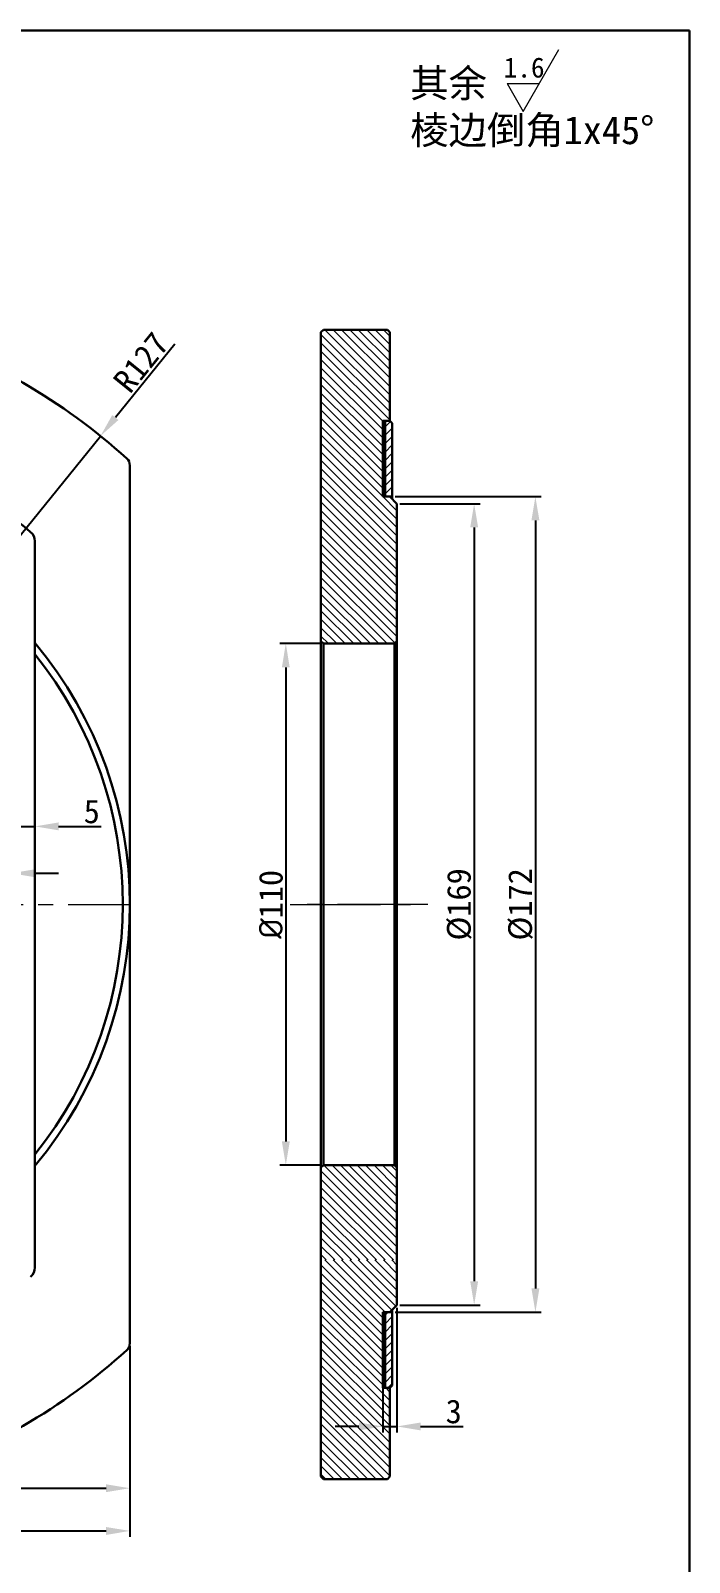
# Model space of a CAD drawing. Header units: inches. Extents: x -20 to 18950, y -1047 to 2551.
# Drawn here: x 16954.8 to 17093.6, y -832.4 to -509.3 of the extents above; entities that cross this region are included whole.
import ezdxf

# ---------------------------------------------------------------- set-up
doc = ezdxf.new("R2010")
doc.units = ezdxf.units.IN
doc.header["$MEASUREMENT"] = 0
doc.header["$PDSIZE"] = -5
doc.linetypes.add('CENTER2', pattern=[28.574999, 19.049999, -3.175, 3.175, -3.175])
doc.layers.get('0').update_dxf_attribs({"lineweight": 30})
doc.layers.get('Defpoints').update_dxf_attribs({"lineweight": 18})
for name, color, linetype, lineweight in [('cen', 1, 'CENTER2', 20), ('dim', 5, 'Continuous', 20), ('hat', 3, 'Continuous', 20), ('text', 6, 'Continuous', 20)]:
    doc.layers.add(name, color=color, linetype=linetype, lineweight=lineweight)
doc.styles.get("Standard").update_dxf_attribs({"font": ''})
doc.styles.get('Standard').set_extended_font_data('宋体')
doc.dimstyles.new('ISO-25', dxfattribs={"dimtxt": 5, "dimasz": 5, "dimexe": 1.25, "dimexo": 0.625, "dimtad": 1, "dimdsep": 46, "dimtxsty": 'Standard', "dimcen": 2.5, "dimdle": 10, "dimadec": 0, "dimazin": 0, "dimtfac": 1, "dimtmove": 0, "dimatfit": 3, "dimfxl": 1, "dimtolj": 1, "dimarcsym": 0})

# ---------------------------------------------------------------- blocks, each defined once
blk = doc.blocks.new('*D195')
at = {"layer": 'Defpoints', "color": 0, "transparency": 16777216}
for p in [(16787.66, -693.62), (16975.66, -786.19), (16975.66, -816.76)]:
    blk.add_point(p, dxfattribs=at)
at = {"layer": 'dim', "color": 0, "linetype": 'Continuous', "lineweight": -2, "transparency": 16777216}
for p, q in [((16787.66, -694.24), (16787.66, -818.01)), ((16975.66, -786.81), (16975.66, -818.01)), ((16792.66, -816.76), (16970.66, -816.76))]:
    blk.add_line(p, q, dxfattribs=at)
at = {"layer": 'dim', "color": 0, "transparency": 16777216}
for points in [[(16792.66, -815.93), (16792.66, -817.59), (16787.66, -816.76)], [(16970.66, -815.93), (16970.66, -817.59), (16975.66, -816.76)]]:
    blk.add_solid(points, dxfattribs=at)
at = {"layer": 'dim', "color": 0, "transparency": 16777216, "insert": (16881.66, -813.64), "char_height": 5, "attachment_point": 5}
blk.add_mtext('\\A1;188', dxfattribs=at)
blk = doc.blocks.new('*D196')
at = {"layer": 'Defpoints', "color": 0, "transparency": 16777216}
for p in [(16969.47, -594.83), (16889.66, -693.62)]:
    blk.add_point(p, dxfattribs=at)
at = {"layer": 'dim', "color": 0, "linetype": 'Continuous', "lineweight": -2, "transparency": 16777216}
for p, q in [((16985.12, -575.45), (16972.61, -590.94)), ((16889.66, -693.62), (16969.47, -594.83))]:
    blk.add_line(p, q, dxfattribs=at)
at = {"layer": 'dim', "color": 0, "transparency": 16777216}
blk.add_solid([(16971.96, -590.41), (16973.26, -591.46), (16969.47, -594.83)], dxfattribs=at)
at = {"layer": 'dim', "color": 0, "transparency": 16777216, "insert": (16978.01, -579.28), "char_height": 5, "attachment_point": 5, "rotation": 51.0678}
blk.add_mtext('\\A1;R127', dxfattribs=at)
blk = doc.blocks.new('*D197')
at = {"layer": 'Defpoints', "color": 0, "transparency": 16777216}
for p in [(16762.66, -693.62), (16975.66, -816.76), (16975.66, -825.77)]:
    blk.add_point(p, dxfattribs=at)
at = {"layer": 'dim', "color": 0, "linetype": 'Continuous', "lineweight": -2, "transparency": 16777216}
for p, q in [((16762.66, -694.24), (16762.66, -827.02)), ((16975.66, -817.39), (16975.66, -827.02)), ((16767.66, -825.77), (16970.66, -825.77))]:
    blk.add_line(p, q, dxfattribs=at)
at = {"layer": 'dim', "color": 0, "transparency": 16777216}
for points in [[(16767.66, -824.94), (16767.66, -826.61), (16762.66, -825.77)], [(16970.66, -824.94), (16970.66, -826.61), (16975.66, -825.77)]]:
    blk.add_solid(points, dxfattribs=at)
at = {"layer": 'dim', "color": 0, "transparency": 16777216, "insert": (16869.16, -822.65), "char_height": 5, "attachment_point": 5}
blk.add_mtext('\\A1;213', dxfattribs=at)
blk = doc.blocks.new('*D198')
at = {"layer": 'Defpoints', "color": 0, "transparency": 16777216}
for p in [(17031.96, -778.12), (17028.96, -779.62), (17031.96, -803.73)]:
    blk.add_point(p, dxfattribs=at)
at = {"layer": 'dim', "color": 0, "linetype": 'Continuous', "lineweight": -2, "transparency": 16777216}
for p, q in [((17028.96, -780.24), (17028.96, -804.98)), ((17031.96, -778.74), (17031.96, -804.98)), ((17023.96, -803.73), (17018.96, -803.73)), ((17028.96, -803.73), (17031.96, -803.73)), ((17036.96, -803.73), (17045.92, -803.73))]:
    blk.add_line(p, q, dxfattribs=at)
at = {"layer": 'dim', "color": 0, "transparency": 16777216}
for points in [[(17023.96, -802.9), (17023.96, -804.56), (17028.96, -803.73)], [(17036.96, -802.9), (17036.96, -804.56), (17031.96, -803.73)]]:
    blk.add_solid(points, dxfattribs=at)
at = {"layer": 'dim', "color": 0, "transparency": 16777216, "insert": (17043.94, -800.6), "char_height": 5, "attachment_point": 5}
blk.add_mtext('\\A1;3', dxfattribs=at)
blk = doc.blocks.new('*D203')
at = {"layer": 'Defpoints', "color": 0, "transparency": 16777216}
for p in [(17031.96, -609.12), (17031.96, -778.12), (17048.24, -778.12)]:
    blk.add_point(p, dxfattribs=at)
at = {"layer": 'dim', "color": 0, "linetype": 'Continuous', "lineweight": -2, "transparency": 16777216}
for p, q in [((17032.58, -609.12), (17049.49, -609.12)), ((17048.24, -614.12), (17048.24, -773.12)), ((17032.58, -778.12), (17049.49, -778.12))]:
    blk.add_line(p, q, dxfattribs=at)
at = {"layer": 'dim', "color": 0, "transparency": 16777216}
for points in [[(17047.41, -614.12), (17049.08, -614.12), (17048.24, -609.12)], [(17047.41, -773.12), (17049.08, -773.12), (17048.24, -778.12)]]:
    blk.add_solid(points, dxfattribs=at)
at = {"layer": 'dim', "color": 0, "transparency": 16777216, "insert": (17045.12, -693.62), "char_height": 5, "attachment_point": 5, "rotation": 90}
blk.add_mtext('\\A1;{\\Ftxt|c0;%%C\\Ftxt|c134;169}', dxfattribs=at)
blk = doc.blocks.new('*D204')
at = {"layer": 'Defpoints', "color": 0, "transparency": 16777216}
for p in [(17030.96, -607.62), (17030.96, -779.62), (17061.15, -779.62)]:
    blk.add_point(p, dxfattribs=at)
at = {"layer": 'dim', "color": 0, "linetype": 'Continuous', "lineweight": -2, "transparency": 16777216}
for p, q in [((17031.58, -607.62), (17062.4, -607.62)), ((17061.15, -612.62), (17061.15, -774.62)), ((17031.58, -779.62), (17062.4, -779.62))]:
    blk.add_line(p, q, dxfattribs=at)
at = {"layer": 'dim', "color": 0, "transparency": 16777216}
for points in [[(17060.32, -612.62), (17061.99, -612.62), (17061.15, -607.62)], [(17060.32, -774.62), (17061.99, -774.62), (17061.15, -779.62)]]:
    blk.add_solid(points, dxfattribs=at)
at = {"layer": 'dim', "color": 0, "transparency": 16777216, "insert": (17058.03, -693.62), "char_height": 5, "attachment_point": 5, "rotation": 90}
blk.add_mtext('\\A1;{\\Ftxt|c0;%%C\\Ftxt|c134;172}', dxfattribs=at)
blk = doc.blocks.new('*D209')
at = {"layer": 'Defpoints', "color": 0, "transparency": 16777216}
for p in [(16950.66, -687.05), (16944.66, -693.62), (16950.66, -693.62)]:
    blk.add_point(p, dxfattribs=at)
at = {"layer": 'dim', "color": 0, "linetype": 'Continuous', "lineweight": -2, "transparency": 16777216}
for p, q in [((16939.66, -687.05), (16930.53, -687.05)), ((16944.66, -692.99), (16944.66, -685.8)), ((16950.66, -687.05), (16944.66, -687.05)), ((16950.66, -692.99), (16950.66, -685.8)), ((16955.66, -687.05), (16960.66, -687.05))]:
    blk.add_line(p, q, dxfattribs=at)
at = {"layer": 'dim', "color": 0, "transparency": 16777216}
for points in [[(16939.66, -686.22), (16939.66, -687.89), (16944.66, -687.05)], [(16955.66, -686.22), (16955.66, -687.89), (16950.66, -687.05)]]:
    blk.add_solid(points, dxfattribs=at)
at = {"layer": 'dim', "color": 0, "transparency": 16777216, "insert": (16932.6, -683.93), "char_height": 5, "attachment_point": 5}
blk.add_mtext('\\A1;6', dxfattribs=at)
blk = doc.blocks.new('*D210')
at = {"layer": 'Defpoints', "color": 0, "transparency": 16777216}
for p in [(16955.66, -677.17), (16950.66, -679.21), (16955.66, -693.62)]:
    blk.add_point(p, dxfattribs=at)
at = {"layer": 'dim', "color": 0, "linetype": 'Continuous', "lineweight": -2, "transparency": 16777216}
for p, q in [((16945.66, -677.17), (16940.66, -677.17)), ((16950.66, -678.58), (16950.66, -675.92)), ((16950.66, -677.17), (16955.66, -677.17)), ((16955.66, -692.99), (16955.66, -675.92)), ((16960.66, -677.17), (16969.62, -677.17))]:
    blk.add_line(p, q, dxfattribs=at)
at = {"layer": 'dim', "color": 0, "transparency": 16777216}
for points in [[(16945.66, -676.33), (16945.66, -678), (16950.66, -677.17)], [(16960.66, -676.33), (16960.66, -678), (16955.66, -677.17)]]:
    blk.add_solid(points, dxfattribs=at)
at = {"layer": 'dim', "color": 0, "transparency": 16777216, "insert": (16967.64, -674.04), "char_height": 5, "attachment_point": 5}
blk.add_mtext('\\A1;5', dxfattribs=at)
blk = doc.blocks.new('*D232')
at = {"layer": 'Defpoints', "color": 0, "transparency": 16777216}
for p in [(17016.46, -638.62), (17008.54, -748.62), (17016.46, -748.62)]:
    blk.add_point(p, dxfattribs=at)
at = {"layer": 'dim', "color": 0, "linetype": 'Continuous', "lineweight": -2, "transparency": 16777216}
for p, q in [((17015.83, -638.62), (17007.29, -638.62)), ((17008.54, -643.62), (17008.54, -743.62)), ((17015.83, -748.62), (17007.29, -748.62))]:
    blk.add_line(p, q, dxfattribs=at)
at = {"layer": 'dim', "color": 0, "transparency": 16777216}
for points in [[(17007.71, -643.62), (17009.37, -643.62), (17008.54, -638.62)], [(17007.71, -743.62), (17009.37, -743.62), (17008.54, -748.62)]]:
    blk.add_solid(points, dxfattribs=at)
at = {"layer": 'dim', "color": 0, "transparency": 16777216, "insert": (17005.42, -693.62), "char_height": 5, "attachment_point": 5, "rotation": 90}
blk.add_mtext('\\A1;{\\fISOCPEUR|b0|i0|c0|p34;%%C}110', dxfattribs=at)

msp = doc.modelspace()

# ---------------------------------------------------------------- hatches: boundary and pattern name
h = msp.add_hatch(color=3)
h.dxf.hatch_style = 1
h.paths.add_polyline_path([(17029.458, -606.368), (17029.458, -596.368), (17028.958, -596.368), (17028.958, -606.368)])
h = msp.add_hatch(color=3)
h.dxf.hatch_style = 1
h.paths.add_polyline_path([(17029.458, -780.868), (17029.458, -790.868), (17028.958, -790.868), (17028.958, -780.868)])
at = {"layer": 'hat'}
h = msp.add_hatch(dxfattribs=at)
h.set_pattern_fill('ANSI31', color=3, scale=10, angle=90)
h.set_pattern_definition([(135, (-16.7623, 6.7237), (-0.88388348, -0.88388348), [])])
h.paths.add_polyline_path([(17028.958, -779.618), (17030.458, -779.618), (17031.958, -778.118), (17031.958, -768.618), (17015.958, -768.618), (17015.958, -814.322), (17016.458, -814.822), (17029.958, -814.822), (17030.458, -814.322), (17030.458, -795.618), (17028.958, -795.618), (17028.958, -780.868)])
h.paths.add_polyline_path([(17015.958, -638.118), (17016.458, -638.618), (17031.458, -638.618), (17031.958, -638.118), (17031.958, -609.118), (17030.458, -607.618), (17028.958, -607.618), (17028.958, -591.618), (17030.458, -591.618), (17030.458, -572.915), (17029.958, -572.415), (17016.458, -572.415), (17015.958, -572.915)])
h = msp.add_hatch(dxfattribs=at)
h.set_pattern_fill('ANSI31', color=3, scale=10)
h.set_pattern_definition([(45, (-16.7623, 6.7237), (-0.88388348, 0.88388348), [])])
h.paths.add_polyline_path([(17029.458, -607.618), (17030.958, -607.618), (17030.958, -592.118), (17030.458, -591.618), (17029.458, -591.618)])
h.paths.add_polyline_path([(17030.958, -779.618), (17029.458, -779.618), (17029.458, -795.618), (17030.458, -795.618), (17030.958, -795.118)])
h = msp.add_hatch(dxfattribs=at)
h.set_pattern_fill('ANSI31', color=3, scale=10, angle=90)
h.set_pattern_definition([(135, (-16.7623, 0), (-0.88388348, -0.88388348), [])])
h.paths.add_polyline_path([(17031.958, -749.118), (17031.458, -748.618), (17016.458, -748.618), (17015.958, -749.118), (17015.958, -768.618), (17031.958, -768.618)])

# ---------------------------------------------------------------- linework, layer by layer
for p, q in [((17093.602, -509.328), (16713.415, -509.328)), ((17093.602, -1046.966), (17093.602, -509.328)), ((17015.958, -572.915), (17016.458, -572.415)), ((17015.958, -638.118), (17015.958, -572.915)), ((17029.958, -572.415), (17016.458, -572.415)), ((17030.458, -572.915), (17029.958, -572.415)), ((17030.458, -572.915), (17030.458, -591.618)), ((17028.958, -607.618), (17028.958, -591.618)), ((17030.458, -591.618), (17028.958, -591.618)), ((17028.958, -606.368), (17028.958, -591.618)), ((17028.958, -591.618), (17030.458, -591.618)), ((17029.458, -607.618), (17029.458, -591.618)), ((17030.958, -592.118), (17030.458, -591.618)), ((17030.958, -592.118), (17030.958, -608.118)), ((17028.958, -596.368), (17029.458, -596.368)), ((16975.661, -786.187), (16975.661, -601.049)), ((17028.958, -606.368), (17029.458, -606.368)), ((17030.958, -607.618), (17028.958, -607.618)), ((17031.958, -609.118), (17030.458, -607.618)), ((17031.958, -778.118), (17031.958, -609.118)), ((16955.661, -770.221), (16955.661, -617.015)), ((17015.958, -638.118), (17016.458, -638.618)), ((17015.958, -814.322), (17015.958, -638.118)), ((17031.458, -638.618), (17016.458, -638.618)), ((17016.458, -638.618), (17016.458, -748.618)), ((17031.958, -638.118), (17031.458, -638.618)), ((17031.458, -638.618), (17031.458, -748.618)), ((17015.958, -749.118), (17016.458, -748.618)), ((17031.458, -748.618), (17016.458, -748.618)), ((17031.958, -749.118), (17031.458, -748.618)), ((17030.458, -779.618), (17031.958, -778.118)), ((17028.958, -779.618), (17028.958, -795.618)), ((17030.958, -779.618), (17028.958, -779.618)), ((17028.958, -780.868), (17028.958, -795.618)), ((17028.958, -780.868), (17029.458, -780.868)), ((17029.458, -779.618), (17029.458, -795.618)), ((17030.958, -795.118), (17030.958, -779.118)), ((17028.958, -790.868), (17029.458, -790.868)), ((17030.458, -795.618), (17028.958, -795.618)), ((17028.958, -795.618), (17030.458, -795.618)), ((17030.958, -795.118), (17030.458, -795.618)), ((17030.458, -795.618), (17030.458, -814.322)), ((17030.458, -795.618), (17030.458, -814.322)), ((17015.958, -814.322), (17016.458, -814.822)), ((17029.958, -814.822), (17016.458, -814.822)), ((17030.458, -814.322), (17029.958, -814.822))]:
    msp.add_line(p, q)
for centre, radius, start, end in [((16889.661, -693.618), 127, 47.77839, 72.22161), ((16973.661, -601.049), 2, 360, 47.77839), ((16889.661, -693.618), 102, 50.34294, 60), ((16953.161, -617.015), 2.5, 360, 50.34294), ((16889.661, -693.618), 86, 320.12472, 39.87528), ((16889.661, -693.618), 84.5, 321.3582, 38.6418), ((16953.161, -770.221), 2.5, 309.65706, 360), ((16889.661, -693.618), 127, 287.77839, 312.22161), ((16973.661, -786.187), 2, 312.22161, 360)]:
    msp.add_arc(centre, radius, start, end)
at = {"layer": 'cen'}
for p, q in [((16762.661, -693.618), (16975.661, -693.618)), ((17009.456, -693.618), (17037.489, -693.618)), ((17038.461, -693.618), (17010.427, -693.618))]:
    msp.add_line(p, q, dxfattribs=at)
at = {"layer": 'text'}
for p, q in [((17058.57, -526.377), (17066.114, -513.31)), ((17055.183, -520.51), (17058.57, -526.377))]:
    msp.add_line(p, q, dxfattribs=at)
at = {"layer": 'text', "ltscale": 0.3}
msp.add_line((17055.183, -520.51), (17061.957, -520.51), dxfattribs=at)

# ---------------------------------------------------------------- texts
at = {"layer": 'text', "attachment_point": 1}
for s, insert, char_height, width in [('{\\fSimSun|b0|i0|c134|p2;其余\\fￋￎￌ￥|b0|i0|c134|p2;\\P\\fSimSun|b0|i0|c134|p2;棱边倒角}1x45°', (17034.766, -517.461), 5.92764, 58.44431), ('1.6', (17054.455, -514.991), 4.234, 8.25568)]:
    msp.add_mtext(s, dxfattribs=dict(at, insert=insert, char_height=char_height, width=width))

# ---------------------------------------------------------------- dimensions: what is measured, and where the dimension line sits
at = {"layer": 'dim'}
dim = msp.add_radius_dim(center=(16889.661, -693.618), mpoint=(16969.468, -594.826), dimstyle='ISO-25', dxfattribs=at)
dim.commit()
dim.dimension.update_dxf_attribs({"geometry": '*D196', "text_midpoint": (16978.006, -579.285)})
for base, p1, p2, text, picture, middle in [((17061.155, -779.618), (17030.958, -607.618), (17030.958, -779.618), '{\\Ftxt|c0;%%C\\Ftxt|c134;<>}', '*D204', (17058.03, -693.618)), ((17048.244, -778.118), (17031.958, -609.118), (17031.958, -778.118), '{\\Ftxt|c0;%%C\\Ftxt|c134;<>}', '*D203', (17045.119, -693.618)), ((17008.541, -748.618), (17016.458, -638.618), (17016.458, -748.618), '{\\fISOCPEUR|b0|i0|c0|p34;%%C}<>', '*D232', (17005.416, -693.618))]:
    dim = msp.add_linear_dim(base=base, p1=p1, p2=p2, angle=90, text=text, dimstyle='ISO-25', dxfattribs=at)
    dim.commit()
    dim.dimension.update_dxf_attribs({"geometry": picture, "text_midpoint": middle})
for base, p1, p2, picture, middle in [((16955.661, -677.165), (16950.661, -679.209), (16955.661, -693.618), '*D210', (16967.641, -677.165)), ((16950.661, -687.053), (16944.661, -693.618), (16950.661, -693.618), '*D209', (16932.598, -687.053)), ((17031.958, -803.73), (17028.958, -779.618), (17031.958, -778.118), '*D198', (17043.938, -803.73))]:
    dim = msp.add_linear_dim(base=base, p1=p1, p2=p2, dimstyle='ISO-25', dxfattribs=at)
    dim.commit()
    dim.dimension.update_dxf_attribs({"geometry": picture, "text_midpoint": middle, "dimtype": 160})
for base, p1, p2, picture, middle in [((16975.661, -825.772), (16762.661, -693.618), (16975.661, -816.76), '*D197', (16869.161, -822.647)), ((16975.661, -816.76), (16787.661, -693.618), (16975.661, -786.187), '*D195', (16881.661, -813.635))]:
    dim = msp.add_linear_dim(base=base, p1=p1, p2=p2, dimstyle='ISO-25', dxfattribs=at)
    dim.commit()
    dim.dimension.update_dxf_attribs({"geometry": picture, "text_midpoint": middle})

doc.saveas('drawing.dxf')
